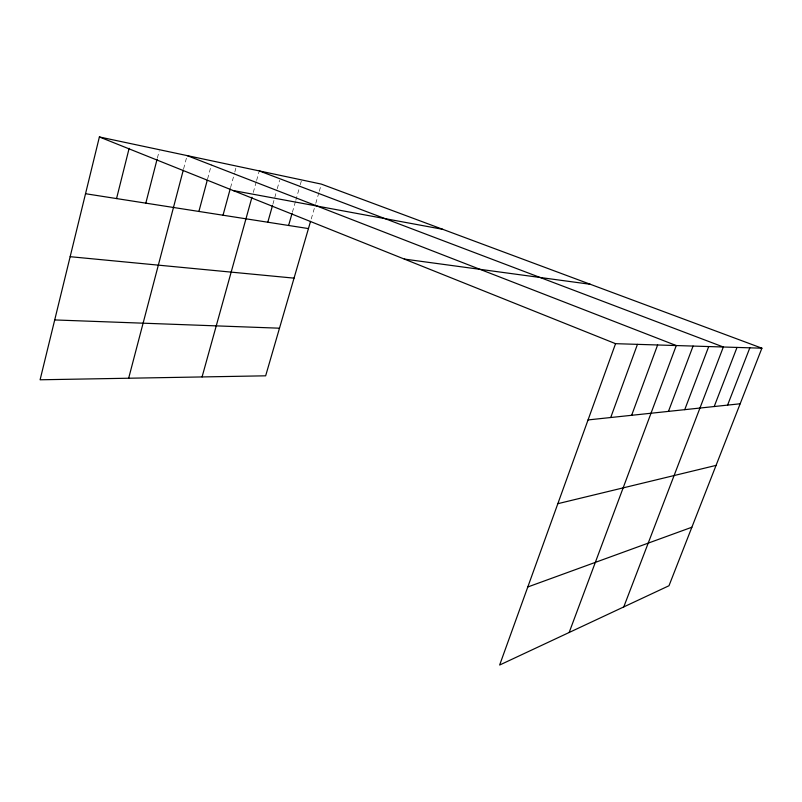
<?xml version="1.0" encoding="UTF-8"?>
<svg xmlns="http://www.w3.org/2000/svg" width="802" height="802" viewBox="0 0 802 802"><rect width="100%" height="100%" fill="white"/><g stroke="black" fill="none" stroke-linecap="round" stroke-linejoin="round"><path stroke-width="0.6" stroke-dasharray="4.01 3.01" d="M157.392 158.044L159.227 150.916M183.608 168.861L186.776 156.791M207.588 178.996L211.447 164.57M230.555 187.648L234.475 173.262M234.806 172.059L236.109 167.267M253.282 192.47L256.269 181.693M256.6 180.49L258.926 172.109M272.87 204.259L276.921 189.894M277.261 188.701L279.627 180.31M292.379 212.289L295.477 201.492M295.818 200.299L299.938 185.914M300.279 184.711L301.311 181.112M311.246 218.966L315.437 204.54M315.787 203.337L318.925 192.52M319.276 191.317L321.031 185.312"/><path stroke-width="1.2" d="M761.9 348.198L615.555 343.677L499.636 665.038L668.988 585.741L761.9 348.198L321.371 184.109L99.388 136.962L40.1 379.787L265.652 375.817L310.544 221.362M116.551 198.575L129.142 148.32M145.814 203.157L157.092 159.227M128.661 378.223L183.287 170.064M198.896 211.447L207.267 180.199M223.026 215.227L230.224 188.841M202.074 376.93L251.948 197.252M267.798 222.224L272.53 205.462M288.6 225.472L292.038 213.482M610.723 417.511L637.45 344.349M631.645 415.296L657.62 344.98M569.159 632.487L676.276 345.552L187.087 155.588M668.457 411.386L693.068 346.073M684.738 409.662L708.717 346.554M623.766 606.913L723.334 347.005L259.267 170.916M714.201 406.534L737.008 347.436M727.584 405.11L749.84 347.827M527.796 586.974L691.875 527.235M557.841 503.686L716.066 465.391M588.046 419.927L740.166 403.777M54.716 319.938L279.497 328.198M70.155 256.69L294.043 278.144M404.308 259.076L590.312 284.289M85.533 193.723L308.449 228.58M233.262 190.565L442.734 229.312M99.388 136.962L615.555 343.677"/></g></svg>
